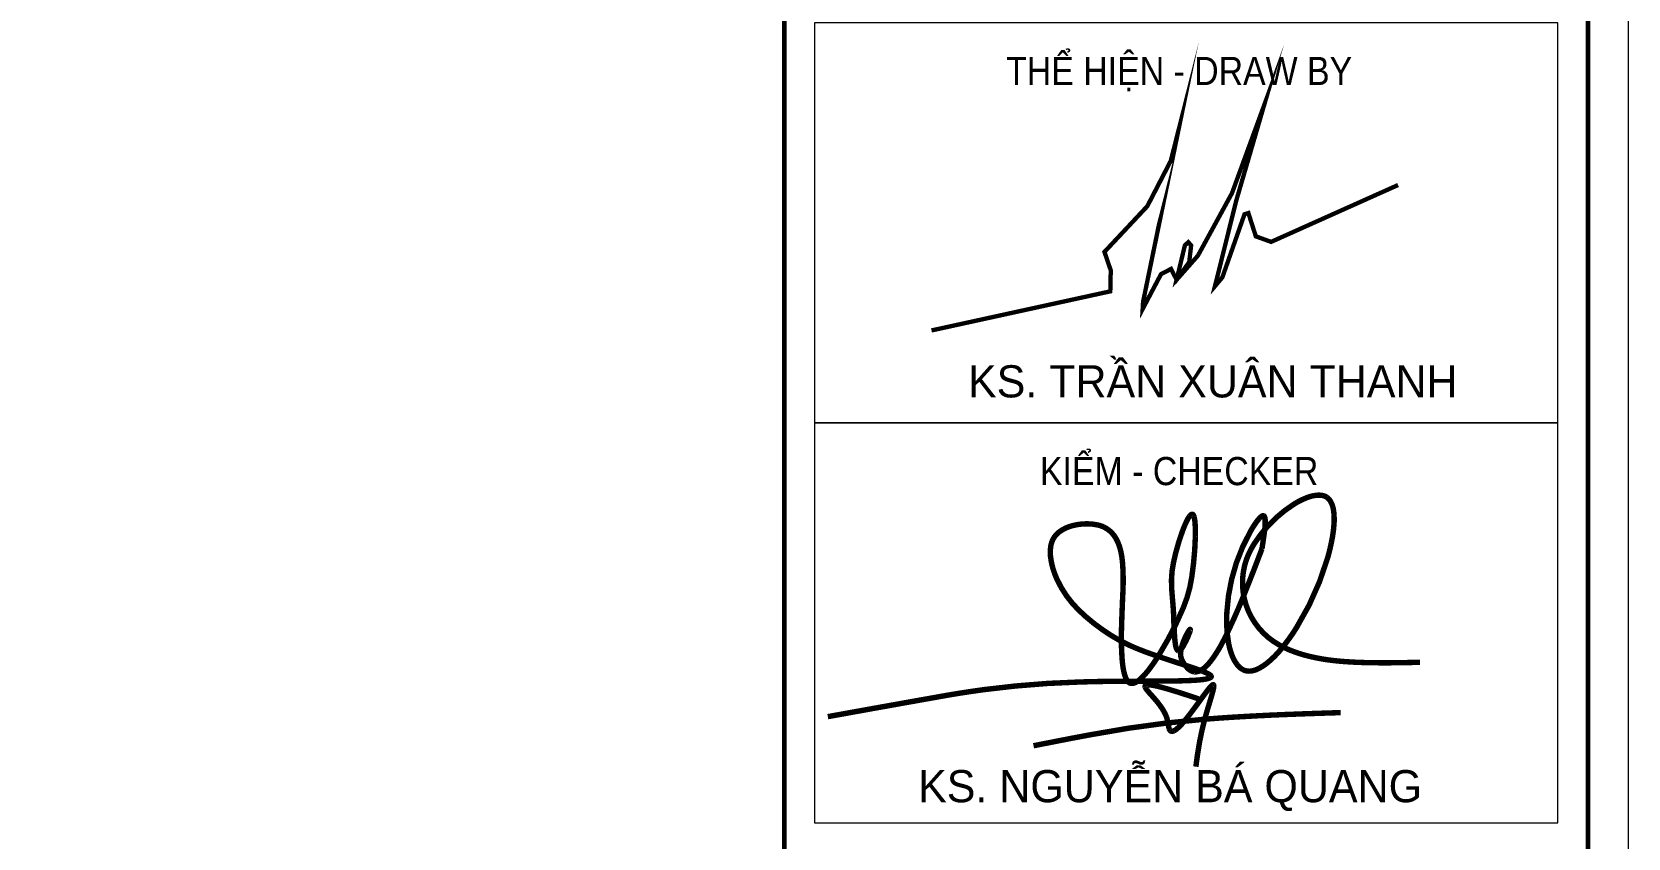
# Model space of a CAD drawing. Header units: millimetres. Extents: x 142758 to 365363, y -504867 to -449406.
# Drawn here: x 355372 to 359741, y -474825 to -472619 of the extents above; entities that cross this region are included whole.
import ezdxf
from ezdxf.enums import TextEntityAlignment as Align

# ---------------------------------------------------------------- set-up
doc = ezdxf.new("R2010")
doc.units = ezdxf.units.MM
doc.header["$LTSCALE"] = 20
doc.header["$MEASUREMENT"] = 0
doc.layers.get('Defpoints').update_dxf_attribs({"color": 1})
doc.layers.add('Khungten_LCDI', color=7, linetype='Continuous')
for name, color, linetype, lineweight in [('LC ISO', 153, 'Continuous', 13), ('LC Net dam 1', 30, 'Continuous', 30), ('LC Net thay', 7, 'Continuous', 25), ('LC Text1', 3, 'Continuous', 20)]:
    doc.layers.add(name, color=color, linetype=linetype, lineweight=lineweight)
doc.styles.add('Khungten', font='VHAVAN.TTF', dxfattribs={"width": 0.9, "height": 5000})
doc.styles.add('Title', font='VHBLACK.TTF', dxfattribs={"width": 0.8})
doc.styles.add('VNAVANTH', font='VHAVANB.TTF', dxfattribs={"width": 0.6})

# ---------------------------------------------------------------- blocks, each defined once
blk = doc.blocks.new('NGUYEN BA QUANG')
at = {"layer": 'LC ISO', "const_width": 54}
for points in [[(906, 1114, 0.006821), (929, 1272, 0.011774), (937, 1340, 0.026266), (938, 1394, 0.052103), (935, 1423, 0.076783), (930, 1436, 0.163971), (923, 1442, 0.170042), (914, 1442, 0.080479), (902, 1436, 0.05585), (881, 1417, 0.031056), (847, 1375, 0.025203), (791, 1286, 0.116129), (556, 476, 0.061974), (575, 166, 0.045365), (610, 47, 0.070676), (660, -41, 0.091415), (710, -86, 0.146905), (783, -104, 0.068448), (833, -95, 0.049636), (885, -72, 0.053986), (978, -6, 0.029209), (1056, 69, 0.021304), (1134, 162, 0.025491), (1250, 329, 0.068873), (1561, 1027, 0.01773), (1596, 1171, 0.037697), (1624, 1368, 0.029037), (1623, 1453, 0.04288), (1613, 1525, 0.066726), (1590, 1583, 0.100495), (1556, 1623, 0.111871), (1508, 1644, 0.054631), (1469, 1647, 0.041179), (1426, 1643, 0.04561), (1355, 1623, 0.04967), (1225, 1558, 0.109429), (829, 1164, 0.05047), (753, 1012, 0.368126), (1079, 156, 0.040655), (1223, 90, 0.031441), (1383, 42, 0.023503), (1557, 9, 0.017084), (1742, -10, 0.011936), (1936, -19, 0.009133), (2206, -21, 0.002915), (2480, -16)], [(-3416, -557, -0.001023), (-2231, -345, -0.008385), (-1869, -289, -0.026114), (-905, -212, -0.007166), (-491, -205, 0.001773), (-49, -203, 0.009736), (200, -197, 0.025773), (331, -186, 0.054465), (383, -173, 0.09183), (397, -166, 0.386262), (399, -152, 0.129793), (379, -135, 0.036801), (321, -108, 0.016128), (184, -59, -0.006736), (-183, 62, -0.023924), (-416, 154, -0.046785), (-684, 310, -0.041509), (-918, 503, -0.092678), (-1136, 813, -0.077778), (-1199, 1035, -0.070106), (-1196, 1141, -0.201572), (-1106, 1286, -0.091887), (-982, 1343, -0.118851), (-732, 1351, -0.227561), (-543, 1208, -0.055716), (-508, 1121, -0.035741), (-487, 1019, -0.022757), (-478, 904, -0.018678), (-477, 714, 0.005361), (-493, 294, 0.022501), (-487, 25, 0.024956), (-474, -85, 0.051878), (-451, -169, 0.084004), (-427, -209, 0.302699), (-372, -224, 0.091028), (-331, -204, 0.045769), (-285, -164, 0.031407), (-218, -87, 0.026473), (-114, 66, 0.038878), (124, 530, 0.063388), (207, 831, 0.030377), (243, 1236, 0.019395), (241, 1350, 0.050857), (231, 1429, 0.089259), (221, 1451, 0.446193), (202, 1454, 0.08967), (185, 1438, 0.048315), (156, 1388, 0.024568), (114, 1288, 0.037087), (24, 971, 0.06811), (7, 722, 0.007404), (19, 571, -0.009821), (27, 442, 0.013775), (38, 214, 0.023991), (46, 154, 0.068642), (58, 113, 0.168495), (71, 99, 0.190472), (82, 99, 0.135753), (102, 116, 0.042547), (133, 165, 0.037247), (185, 280, 0.083462), (192, 310, 0.752396), (189, 311, 0.077103), (170, 286, 0.067778), (106, 135, 0.079642), (97, 52, 0.07615), (107, 12, 0.090818), (168, -77, 0.162992), (233, -111, 0.134535), (287, -101, 0.046135), (315, -85, 0.0589), (372, -33, 0.033446), (431, 44, 0.020493), (492, 142, 0.018931), (584, 325, 0.012315), (712, 617, 0.006262), (906, 1114)], [(274, -380, 0.002584), (99, -322, 0.004829), (-9, -289, 0.009549), (-104, -262, 0.02019), (-180, -245, 0.020391), (-210, -242, 0.037792), (-233, -241, 0.083891), (-249, -244, 0.129866), (-256, -250, 0.170647), (-258, -257, 0.074142), (-257, -264, 0.04333), (-253, -271, 0.038982), (-240, -290, 0.018381), (-209, -327, -0.006145), (-155, -388, -0.017161), (-112, -442, -0.029179), (-72, -502, -0.056277), (-39, -577, -0.025416), (-31, -610, -0.003247), (-24, -652, 0.033316), (-18, -677, 0.055631), (-12, -689, 0.087521), (-5, -698, 0.15828), (8, -703, 0.07777), (18, -702, 0.051495), (30, -698, 0.04838), (50, -685, 0.02792), (72, -667, 0.021215), (104, -635, 0.012757), (138, -596, 0.011354), (192, -528, 0.005945), (265, -430, -0.007904), (360, -301, -0.011483), (384, -270, -0.027823), (404, -249, -0.066961), (415, -240, -0.123545), (420, -238, -0.248584), (424, -240, -0.12084), (426, -246, -0.064597), (426, -260, -0.027008), (421, -289, -0.011306), (411, -326, -0.007085), (384, -419, 0.007773), (340, -569, 0.03162), (266, -923, 0.004795), (248, -1055)], [(-1368, -847, -0.004051), (-800, -737, -0.026384), (342, -582, -0.006339), (726, -556, -0.004215), (1111, -537, -0.002629), (1689, -517)]]:
    blk.add_lwpolyline(points, format="xyb", dxfattribs=at)
blk = doc.blocks.new('lcdi fix')
at = {"layer": 'Defpoints', "lineweight": 0}
blk.add_lwpolyline([(-1200, -14850), (-1200, 14850), (40800, 14850), (40800, -14850)], close=True, dxfattribs=at)
at = {"layer": 'Khungten_LCDI', "color": 5, "lineweight": 60}
blk.add_line((36600, 14650), (36600, -14650), dxfattribs=at)
at = {"layer": 'Khungten_LCDI', "color": 5, "lineweight": 25}
blk.add_line((40600, -14650), (40600, 14650), dxfattribs=at)
at = {"layer": 'Khungten_LCDI', "color": 5, "lineweight": 60}
blk.add_lwpolyline([(0, -14650), (0, 14650), (40600, 14650), (40600, -14650)], close=True, dxfattribs=at)
at = {"layer": 'Khungten_LCDI', "color": 9, "lineweight": 15}
for points in [[(36750, -5526.4), (40450, -5526.4), (40450, -3535.5), (36750, -3535.5)], [(36750, -7517.3), (40450, -7517.3), (40450, -5526.4), (36750, -5526.4)]]:
    blk.add_lwpolyline(points, close=True, dxfattribs=at)
at = {"layer": 'LC ISO', "const_width": 21.6}
blk.add_lwpolyline([(37332.9, -5066.5), (38222.9, -4871.9), (38225.2, -4767.6), (38193.8, -4675.8), (38407, -4448.4), (38523.8, -4222.7), (38558.7, -4085.6), (38386, -4924.2), (38384, -4959.8), (38424.1, -4883.6), (38475.4, -4786.4), (38525, -4760.5), (38553, -4814.3), (38615.8, -4726.1), (38625.2, -4643.2), (38611.2, -4627.5), (38594.2, -4642.7), (38553, -4814.3), (38659, -4694.2), (38828.4, -4383.7), (38987.1, -3950.2), (38849.7, -4421), (38748.8, -4826.1), (38743.7, -4846.4), (38780.6, -4802.5), (38890.7, -4488.6), (38910.2, -4482.4), (38947.2, -4598.3), (39023.4, -4625.8), (39655.2, -4342.9)], dxfattribs=at)
at = {"layer": 'LC Net dam 1', "xscale": 0.4999999956119037, "yscale": 0.4999999956119037, "zscale": 0.4999999956119037}
blk.add_blockref('NGUYEN BA QUANG', (38524.8, -6709.6), dxfattribs=at)
at = {"color": 7, "style": 'Khungten', "width": 0.9}
for s, p in [('thÓ hiÖn - draw by', (38565.6, -3845.4)), ('kiÓm - checker', (38565.6, -5836.3))]:
    blk.add_text(s, height=140, dxfattribs=at).set_placement(p, align=Align.CENTER)
at = {"color": 7, "style": 'VNAVANTH'}
blk.add_text('ks. trÇn xu©n thanh', height=160, dxfattribs=at).set_placement((37514.6, -5399.7))
blk.add_text('ks. nguyÔn b¸ quang', height=160, dxfattribs=at).set_placement((38520.4, -7414.1), align=Align.CENTER)
at = {"color": 7, "style": 'Khungten', "width": 0.8}
for tag, p in [('REVISION', (39498.8, -10746.3)), ('NGAYHT', (39546.1, -11609.4))]:
    blk.add_attdef(tag, text='', height=200, dxfattribs=at).set_placement(p, align=Align.CENTER)
at = {"layer": 'LC Text1', "style": 'Title', "width": 1.485915}
for tag, p, p2 in [('TENBANVE1', (36912.7, -8885.8), (40339.1, -8885.8)), ('TENBANVE2', (36912.7, -9562.5), (40339.1, -9562.5))]:
    blk.add_attdef(tag, text='', height=250, dxfattribs=at).set_placement(p, p2, align=Align.FIT)
at = {"layer": 'LC Text1', "style": 'Title', "width": 0.7}
blk.add_attdef('SOBANVE', text='', height=250, dxfattribs=at).set_placement((39562, -13896.2), align=Align.CENTER)

msp = doc.modelspace()

# ---------------------------------------------------------------- block references
at = {"layer": 'LC Net thay', "xscale": 0.55, "yscale": 0.55, "zscale": 0.55}
msp.add_blockref('lcdi fix', (337301.3, -470649.3), dxfattribs=at)

doc.saveas('drawing.dxf')
